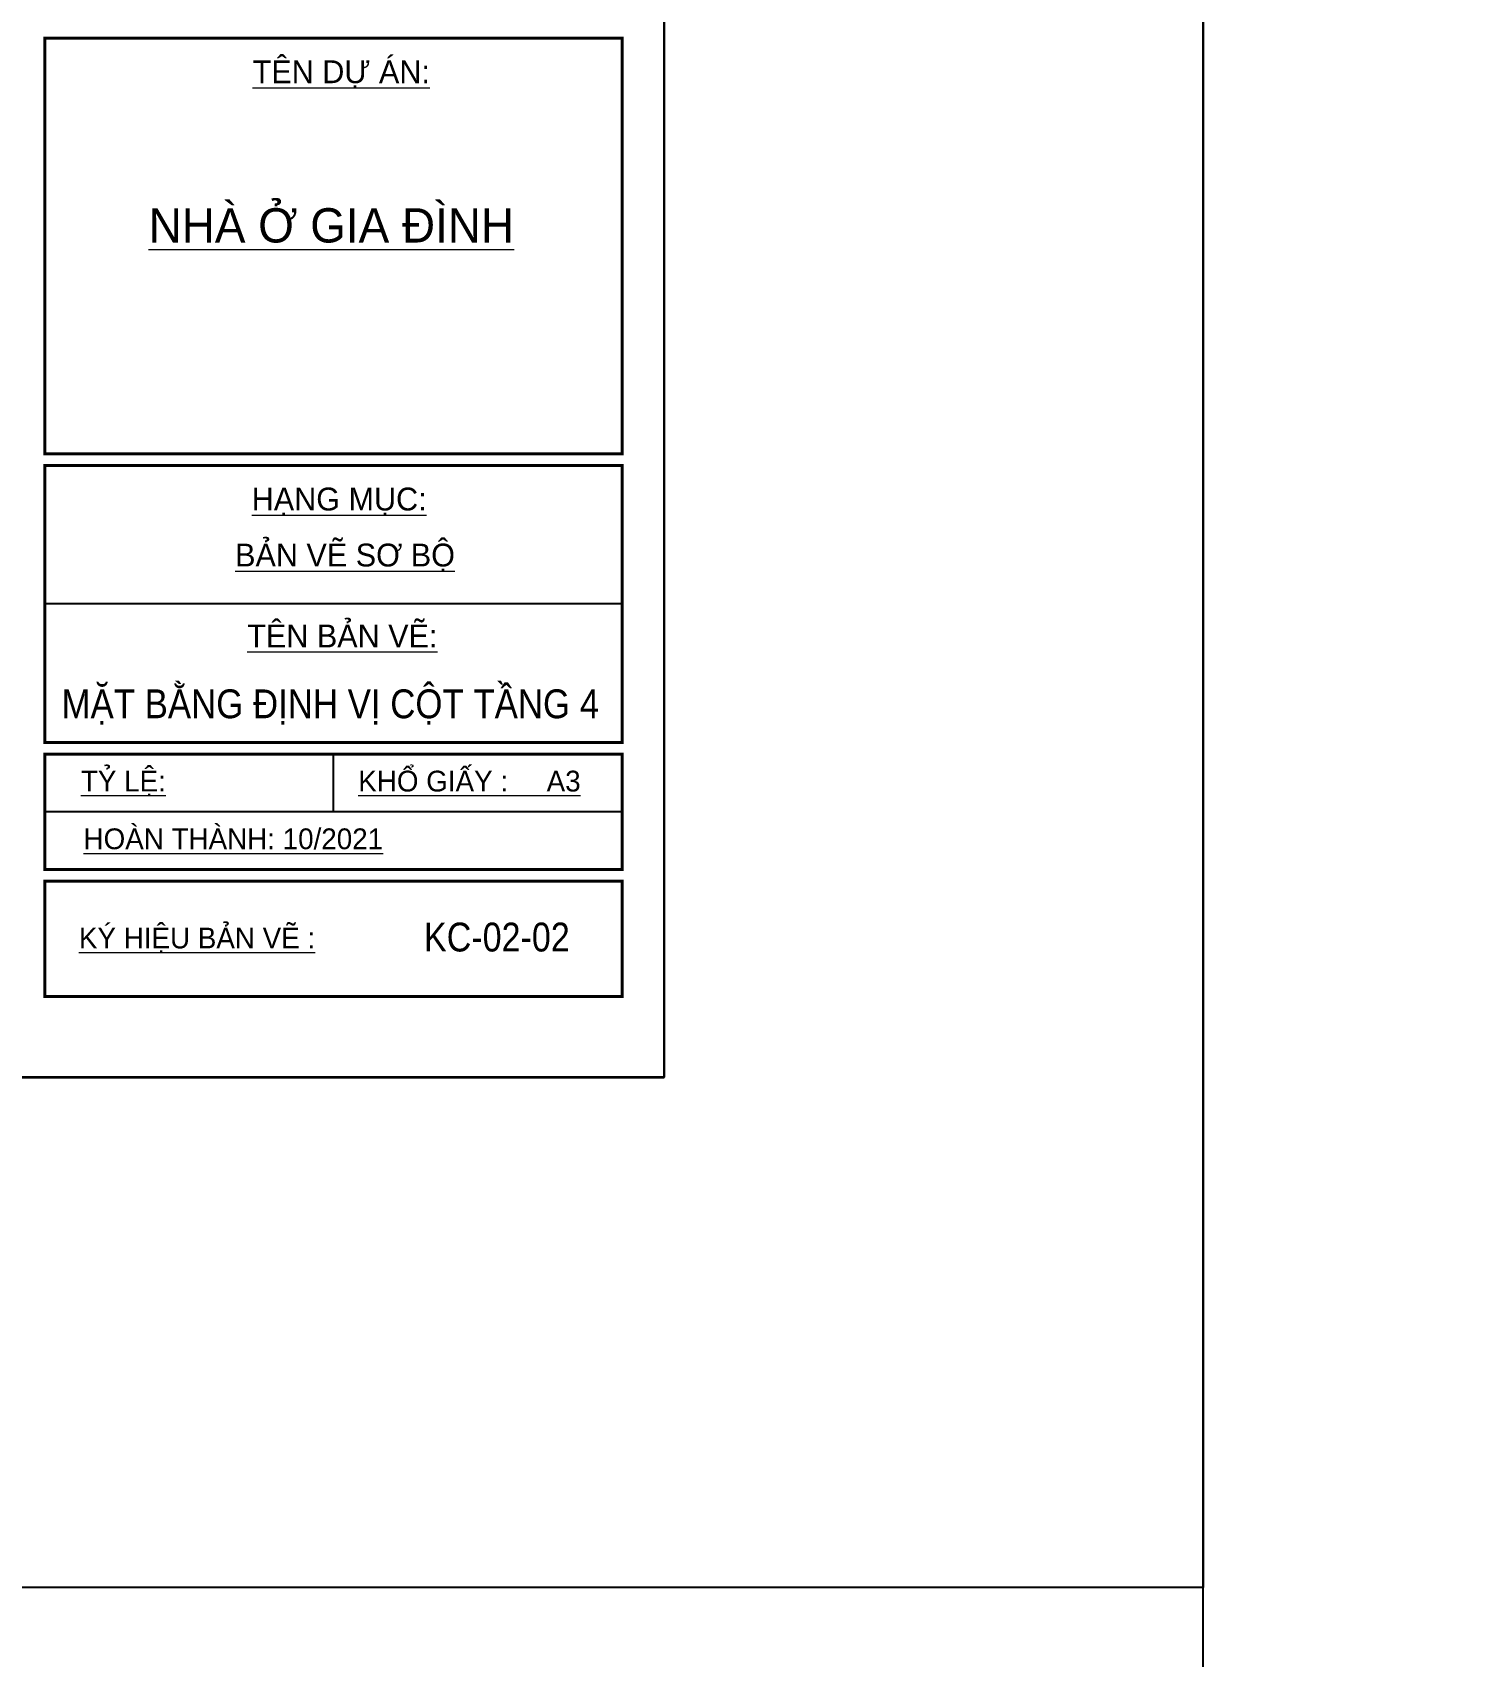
# Model space of a CAD drawing. Extents: x -2098986 to 943, y -1296280 to 73591.
# Drawn here: x -1794460 to -1787074, y -1114052 to -1105612 of the extents above; entities that cross this region are included whole.
import ezdxf
from ezdxf.enums import TextEntityAlignment as Align

# ---------------------------------------------------------------- set-up
doc = ezdxf.new("R2010")
doc.units = 0
doc.header["$LTSCALE"] = 150
doc.layers.get('Defpoints').update_dxf_attribs({"lineweight": 18})
for name, color, linetype, lineweight in [('05.Text', 253, 'Continuous', 18), ('11.Khung bo', 32, 'Continuous', 50), ('12.Khung', 36, 'Continuous', 25), ('G-ANNO-TTLB', 6, 'Continuous', 9), ('KCVN-THAY', 7, 'Continuous', 25)]:
    doc.layers.add(name, color=color, linetype=linetype, lineweight=lineweight)
doc.layers.add('Tpl_Bound', color=1, linetype='Continuous', plot=False)
doc.styles.add('vnarialH', font='')
doc.styles.add('VnAvantH', font='')
doc.styles.get('vnarialH').set_extended_font_data('.VnArialH')
doc.styles.get('VnAvantH').set_extended_font_data('.VnAvantH')

# ---------------------------------------------------------------- blocks, each defined once
blk = doc.blocks.new('*U4')
at = {"layer": 'KCVN-THAY', "color": 140}
blk.add_lwpolyline([(214871.756, 86966.678), (215381.798, 86966.678), (215381.798, 86579.678), (214871.756, 86579.678)], close=True, dxfattribs=at)
blk = doc.blocks.new('100')
at = {"layer": '11.Khung bo', "const_width": 26.7}
for points in [[(1896213, -940540), (1901213, -940540), (1901213, -936940), (1896213, -936940)], [(1896213, -940540), (1901213, -940540), (1901213, -936940), (1896213, -936940)], [(1896213, -940540), (1901213, -940540), (1901213, -936940), (1896213, -936940)], [(1896213, -943040), (1901213, -943040), (1901213, -940640), (1896213, -940640)], [(1896213, -943040), (1901213, -943040), (1901213, -940640), (1896213, -940640)], [(1896213, -943040), (1901213, -943040), (1901213, -940640), (1896213, -940640)], [(1896213, -944140), (1901213, -944140), (1901213, -943140), (1896213, -943140)], [(1896213, -944140), (1901213, -944140), (1901213, -943140), (1896213, -943140)], [(1896213, -944140), (1901213, -944140), (1901213, -943140), (1896213, -943140)], [(1896213, -945240), (1901213, -945240), (1901213, -944240), (1896213, -944240)], [(1896213, -945240), (1901213, -945240), (1901213, -944240), (1896213, -944240)], [(1896213, -945240), (1901213, -945240), (1901213, -944240), (1896213, -944240)]]:
    blk.add_lwpolyline(points, close=True, dxfattribs=at)
at = {"layer": '12.Khung'}
for p, q in [((1901213, -941840), (1896213, -941840)), ((1901213, -941840), (1896213, -941840)), ((1901213, -941840), (1896213, -941840)), ((1898713, -943640), (1898713, -943140)), ((1898713, -943640), (1898713, -943140)), ((1898713, -943640), (1898713, -943140)), ((1901213, -943640), (1896213, -943640)), ((1901213, -943640), (1896213, -943640)), ((1901213, -943640), (1896213, -943640))]:
    blk.add_line(p, q, dxfattribs=at)
blk.add_lwpolyline([(1901579, -945940), (1901579, -916240), (1859580, -916240), (1859580, -945940)], close=True, dxfattribs=at)
blk.add_lwpolyline([(1901579, -945940), (1901579, -916240), (1859580, -916240), (1859580, -945940)], close=True, dxfattribs=at)
blk.add_lwpolyline([(1901579, -945940), (1901579, -916240), (1859580, -916240), (1859580, -945940)], close=True, dxfattribs=at)
at = {"layer": '05.Text', "style": 'VnAvantH'}
for s, height, p in [('%%Utªn Dù ¸N:', 198, (1898013, -937329)), ('%%Unhµ ë gia ®×nh', 297, (1897112, -938709)), ('%%Uh¹ng môc:', 198, (1898005, -941030)), ('%%Uh¹ng môc:', 198, (1898005, -941030)), ('%%Uh¹ng môc:', 198, (1898005, -941030)), ('%%Ub¶n vÏ s¬ bé', 198, (1897861, -941515)), ('%%Ub¶n vÏ s¬ bé', 198, (1897861, -941515)), ('%%Ub¶n vÏ s¬ bé', 198, (1897861, -941515)), ('%%Utªn b¶n vÏ:', 198, (1897966, -942216)), ('%%Utªn b¶n vÏ:', 198, (1897966, -942216)), ('%%Utªn b¶n vÏ:', 198, (1897966, -942216)), ('%%Utû lÖ:', 180, (1896525, -943464)), ('%%UKHæ GIÊY :     A3', 180, (1898928, -943464)), ('%%Uhoµn thµnh: 10/2021', 180, (1896548, -943964)), ('%%Uký hiÖu b¶n vÏ :', 180, (1896508, -944823))]:
    blk.add_text(s, height=height, dxfattribs=at).set_placement(p)

msp = doc.modelspace()

# ---------------------------------------------------------------- linework, layer by layer
at = {"layer": 'Tpl_Bound', "color": 1}
msp.add_lwpolyline([(-1816375.9, -1111041.8), (-1816375.9, -1093221.8), (-1791175.9, -1093221.8), (-1791175.9, -1111041.8)], close=True, dxfattribs=at)

# ---------------------------------------------------------------- block references
at = {"layer": '05.Text', "xscale": 0.6000055114637588, "yscale": 0.6000055114637588, "zscale": 0.6000055114637588}
msp.add_blockref('100', (-2932133.9, -543472.7), dxfattribs=at)
at = {"layer": 'Defpoints', "xscale": 60, "yscale": 60, "zscale": 60}
msp.add_blockref('*U4', (-14711282.3, -6308474.2), dxfattribs=at)
at = {"layer": 'Defpoints', "xscale": 100, "yscale": 100, "zscale": 100, "rotation": 270}
msp.add_blockref('*U4', (-10446342.2, 20396701.3), dxfattribs=at)

# ---------------------------------------------------------------- texts
at = {"layer": 'G-ANNO-TTLB', "color": 3, "style": 'vnarialH'}
for s, width, p, p2 in [('mÆt b»ng ®Þnh vÞ cét tÇng 4', 0.863276, (-1794309.1, -1109175.7), (-1791514.9, -1109175.7)), ('KC-02-02', 0.844492, (-1792424.9, -1110387.8), (-1791667.5, -1110387.8))]:
    msp.add_text(s, height=150, dxfattribs=dict(at, width=width)).set_placement(p, p2, align=Align.FIT)

doc.saveas('drawing.dxf')
